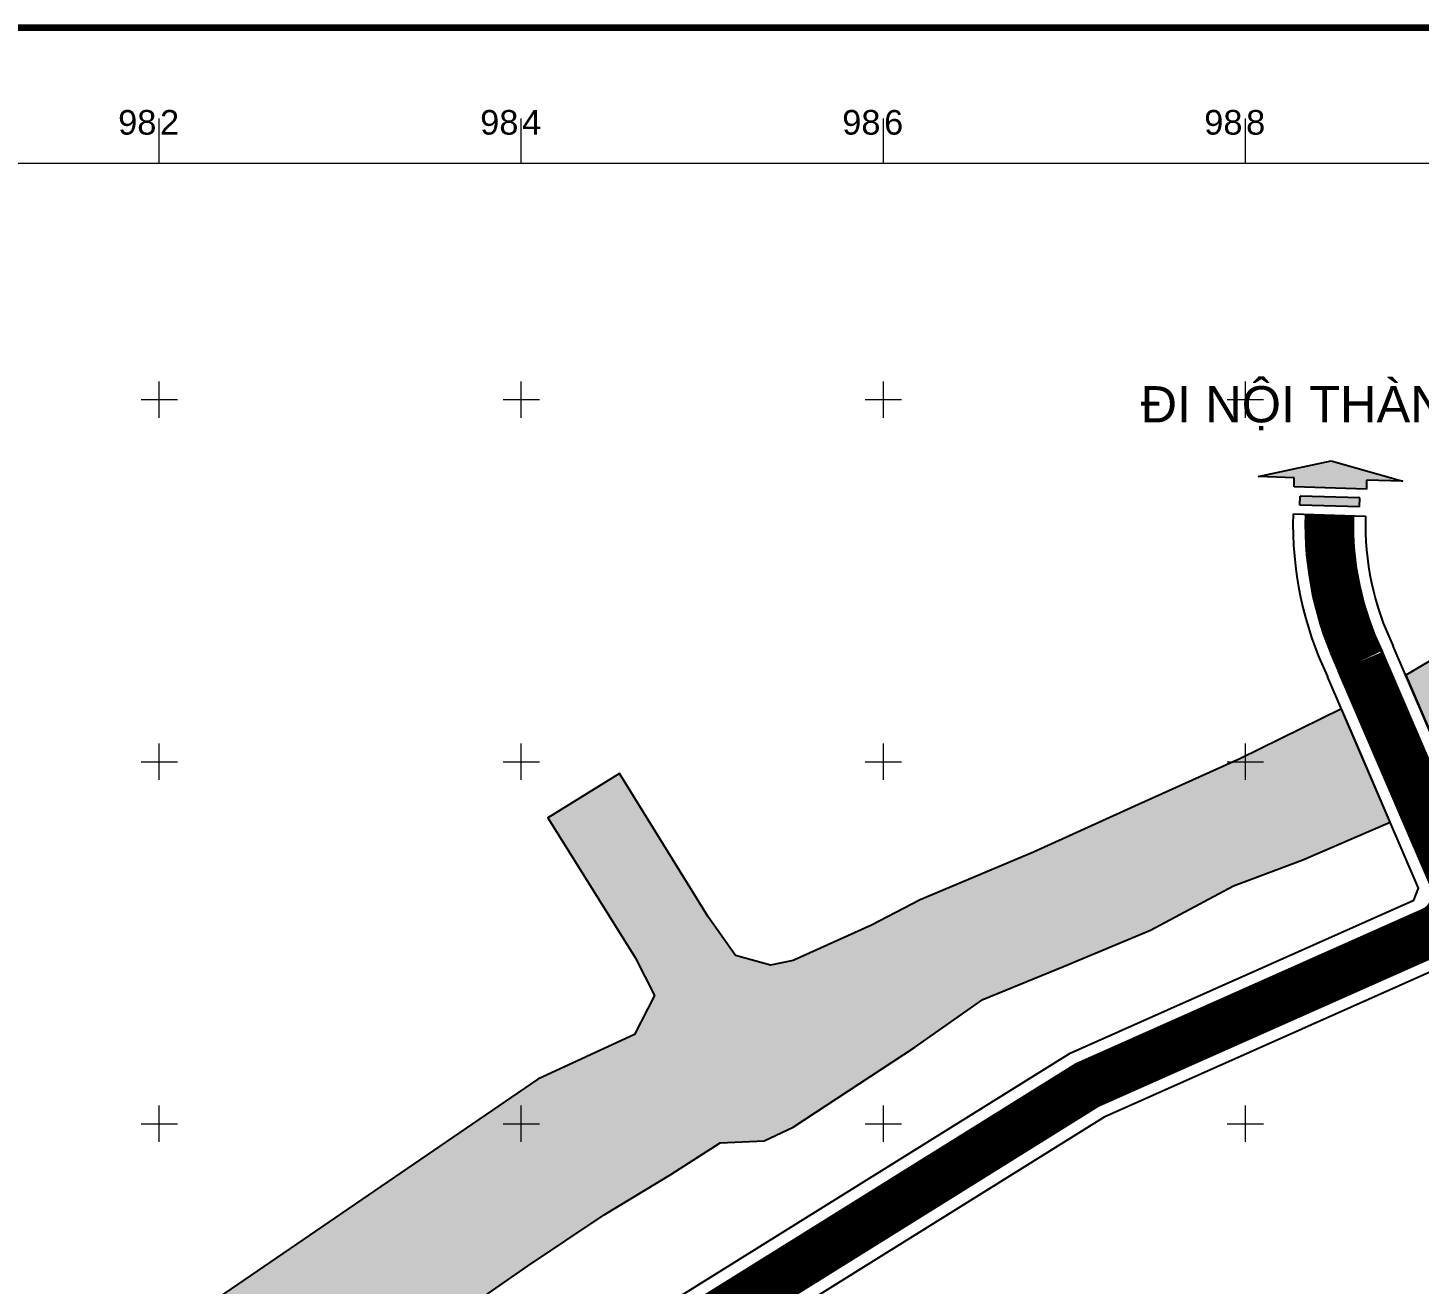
# Model space of a CAD drawing. Header units: millimetres. Extents: x 546597 to 607848, y 1180644 to 1193180.
# Drawn here: x 598127 to 598896, y 1187711 to 1188405 of the extents above; entities that cross this region are included whole.
import ezdxf
from ezdxf.enums import TextEntityAlignment as Align

# ---------------------------------------------------------------- set-up
doc = ezdxf.new("R2010")
doc.units = ezdxf.units.MM
doc.header["$MEASUREMENT"] = 0
doc.linetypes.add('DASHDOT', pattern=[1, 0.5, -0.25, 0, -0.25])
doc.linetypes.add('DASHED', pattern=[0.75, 0.5, -0.25])
doc.layers.get('0').update_dxf_attribs({"linetype": 'CONTINUOUS', "lineweight": 20})
for name, color, linetype, lineweight in [('A-DUONG', 1, 'CONTINUOUS', 35), ('A-LE', 4, 'CONTINUOUS', 25), ('A-TIM', 6, 'DASHDOT', 13), ('hide - hatch SONG RACH', 150, 'CONTINUOUS', 5), ('KHUNG', 2, 'CONTINUOUS', 120), ('toa do', 2, 'CONTINUOUS', 13)]:
    doc.layers.add(name, color=color, linetype=linetype, lineweight=lineweight)
for name, color, linetype in [('duong HH', 251, 'CONTINUOUS'), ('hatch CX cach ly', 70, 'CONTINUOUS'), ('SONG', 150, 'CONTINUOUS'), ('text DUONG', 7, 'CONTINUOUS')]:
    doc.layers.add(name, color=color, linetype=linetype)
doc.styles.add('txt', font='VNARIAL.TTF', dxfattribs={"height": 0.2})
doc.styles.add('VNI-Helve Bold', font='VHELVEB.TTF')

# ---------------------------------------------------------------- blocks, each defined once
blk = doc.blocks.new('MUITEN')
at = {"linetype": 'Continuous'}
h = blk.add_hatch(color=256, dxfattribs=at)
h.paths.add_polyline_path([(9.31, 0), (9.31, 2.82), (-9.31, 2.82), (-9.31, 0)])
h.paths.add_polyline_path([(11.27, 5.64), (11.27, 8.46), (22.55, 8.46), (0, 14.09), (-22.55, 8.46), (-11.27, 8.46), (-11.27, 5.64)])
for p, q in [((-22.55, 8.46), (0, 14.09)), ((-22.55, 8.46), (0, 14.09)), ((0, 14.09), (22.55, 8.46)), ((-11.27, 8.46), (-22.55, 8.46)), ((-11.27, 5.64), (-11.27, 8.46)), ((11.27, 5.64), (-11.27, 5.64)), ((11.27, 8.46), (11.27, 5.64)), ((22.55, 8.46), (11.27, 8.46)), ((9.31, 2.82), (-9.31, 2.82)), ((-9.31, 0), (-9.31, 2.82)), ((9.31, 0), (9.31, 2.82)), ((-11.27, -2.82), (11.27, -2.82))]:
    blk.add_line(p, q)
blk.add_lwpolyline([(9.31, 0), (-9.31, 0)])
blk = doc.blocks.new('CROSS')
for p, q in [((0, -5), (0, 5)), ((-5, 0), (5, 0))]:
    blk.add_line(p, q)

msp = doc.modelspace()

# ---------------------------------------------------------------- hatches: boundary and pattern name
at = {"layer": 'hide - hatch SONG RACH'}
h = msp.add_hatch(dxfattribs=at)
h.set_pattern_fill('DASH', color=256, scale=40, style=0)
h.set_pattern_definition([(0, (601998.4743, 1186516.907), (5, 5), [5, -5])])
h.paths.add_polyline_path([(600289.22, 1188352.59), (600257.06, 1188344.25), (600189.54, 1188331.49), (600163.01, 1188325.4), (600104.32, 1188310.35), (600074.44, 1188306.39), (600043.76, 1188300.57), (600016.37, 1188296.76), (599983.37, 1188294.66), (599941.09, 1188286.61), (599908.67, 1188281.13), (599856.12, 1188268.03), (599832.99, 1188263.02), (599809.47, 1188259.55), (599768.14, 1188254.11), (599728.85, 1188246.62), (599684.56, 1188235.4), (599631.44, 1188229.09), (599592.98, 1188229.09), (599491.17, 1188204.23), (599445.96, 1188189.59), (599408.43, 1188181.55), (599369.99, 1188177.97), (599327.25, 1188168.64), (599275.7, 1188162.84), (599221.56, 1188151.24), (599161.35, 1188140.68), (599121.79, 1188128.64), (599063.79, 1188116.36), (598977.61, 1188089.85), (598932.86, 1188073.87), (598888.59, 1188047.76), (598903.03, 1188014.2), (598916.23, 1187983.52), (598966.2, 1188013), (599016.74, 1188031), (599062.63, 1188042.03), (599086.45, 1188047.26), (599106.2, 1188056.55), (599119.64, 1188058.56), (599160.49, 1188071.03), (599220.27, 1188085.53), (599283.43, 1188098.41), (599313.72, 1188099.05), (599352.27, 1188106.22), (599402.24, 1188111.82), (599430.53, 1188108.24), (599449.66, 1188098.28), (599462.41, 1188088.72), (599471.18, 1188080.75), (599477.08, 1188071.76), (599520.15, 1188079.45), (599512.07, 1188092.92), (599513.39, 1188115.34), (599521.68, 1188132.11), (599535.44, 1188139.27), (599554.67, 1188144.35), (599585.64, 1188151.42), (599626.79, 1188159.04), (599700.32, 1188170.39), (599742, 1188176.44), (599775.92, 1188179.59), (599808.89, 1188186.26), (599845.98, 1188190.11), (599883.43, 1188196.54), (599916.11, 1188207.45), (599946.14, 1188215.39), (599964.91, 1188219.59), (599984.47, 1188223.48), (600005, 1188225.27), (600024.2, 1188227.5), (600051.22, 1188230.62), (600077.79, 1188233.53), (600108.29, 1188238.14), (600136.5, 1188243.1), (600174.19, 1188249.19), (600229.69, 1188257.79), (600250.81, 1188263.39), (600275.76, 1188267.07), (600288.81, 1188266.86)])
h.paths.add_polyline_path([(597885.25, 1187354.88), (597935.96, 1187388.4), (597981.76, 1187422.92), (598050.05, 1187464.3), (598120.65, 1187509.26), (598177.59, 1187549.11), (598204.04, 1187567.69), (598233.33, 1187587.52), (598247.51, 1187599.49), (598257.27, 1187605.47), (598273.65, 1187613.03), (598296.95, 1187646.71), (598325.92, 1187669.95), (598355.21, 1187687.71), (598403.35, 1187721.23), (598445.78, 1187749.74), (598482.66, 1187772), (598509.79, 1187789.38), (598534.15, 1187790.57), (598550.18, 1187798.07), (598617.27, 1187842.16), (598654.87, 1187868.59), (598699.59, 1187886.79), (598747.57, 1187906.86), (598793.43, 1187931.34), (598831.66, 1187945.79), (598879.99, 1187966.54), (598862.97, 1188006.09), (598853.07, 1188029.12), (598796.87, 1188001.55), (598740.93, 1187976.41), (598682.94, 1187950.09), (598620.41, 1187923.6), (598593.47, 1187909.71), (598550.13, 1187890.19), (598537.67, 1187887.65), (598518.29, 1187892.86), (598503.25, 1187914.21), (598454.26, 1187993.51), (598414.72, 1187969.03), (598462.9, 1187891.74), (598473.61, 1187870.75), (598462.48, 1187849.19), (598409.07, 1187824.58), (598203.54, 1187684.15), (598093.26, 1187605.9), (597951.28, 1187520.48), (597835.95, 1187447.94), (597830.38, 1187444.74)])

# ---------------------------------------------------------------- linework, layer by layer
at = {"layer": 'A-DUONG', "flags": 128}
for points in [[(600297.63, 1188374.67), (600298.29, 1188223.2, -0.363526), (600290.08, 1188213.32), (599750.04, 1188114.8), (599179.37, 1188009.38), (598939.65, 1187934.09, -0.38466), (598927.47, 1187939.68), (598875.35, 1188060.83)], [(597665.71, 1187699.65), (597885.96, 1187338.93, 0.414794), (597899.72, 1187335.62), (598455.25, 1187676.32), (598706.51, 1187832.84), (598897.75, 1187917.96, 0.41055), (598902.87, 1187931.05), (598851.69, 1188050.04)]]:
    msp.add_lwpolyline(points, format="xyb", dxfattribs=at)
msp.add_lwpolyline([(598905.03, 1187211.15), (598923.3, 1187885.21, 0.551732), (598909.24, 1187894.62), (598718.72, 1187809.82), (598468.92, 1187654.2), (597913.24, 1187313.41, 0.413634), (597909.93, 1187299.67), (598133.71, 1186933.17, 0.362632), (598145.85, 1186929.06), (598327.38, 1186999.24), (598617.9, 1187107.15), (598719.8, 1187185.52), (598775.1, 1187201.42), (598895.03, 1187201.42, 0.406298)], format="xyb", close=True, dxfattribs=at)
at = {"layer": 'A-DUONG'}
for radius, end in [(186.41, 205.66749), (160.41, 205.85398)]:
    msp.add_arc((599019.7, 1188130.78), radius, 178.1999, end, dxfattribs=at)
at = {"layer": 'A-LE', "flags": 128}
for points in [[(600289.13, 1188374.63), (600289.78, 1188225.39), (600284.88, 1188219.49), (599748.77, 1188121.68), (599177.68, 1188016.19), (598939.74, 1187941.46), (598932.99, 1187944.55), (598881.72, 1188063.74)], [(597672.28, 1187703.67), (597891.49, 1187344.65), (597898.36, 1187342.99), (598451.57, 1187682.27), (598703.22, 1187839.03), (598893.05, 1187923.53), (598895.64, 1187930.16), (598845.32, 1188047.14)]]:
    msp.add_lwpolyline(points, dxfattribs=at)
msp.add_lwpolyline([(598898.06, 1187212.41), (598916.3, 1187885.16), (598911.87, 1187888.12), (598722.01, 1187803.62), (598472.6, 1187648.25), (597919.21, 1187308.85), (597917.55, 1187301.97), (598139.57, 1186938.34), (598146.84, 1186935.87), (598325.25, 1187004.85), (598614.97, 1187112.45), (598717.04, 1187190.97), (598774.25, 1187207.42), (598892.93, 1187207.42)], close=True, dxfattribs=at)
at = {"layer": 'A-LE'}
for radius, end in [(193.41, 205.62383), (153.41, 205.91212)]:
    msp.add_arc((599019.7, 1188130.78), radius, 178.1999, end, dxfattribs=at)
at = {"layer": 'A-TIM', "ltscale": 20, "flags": 128}
for points in [[(598846.38, 1188136.22, 0.120817), (598863.52, 1188055.43), (598931.99, 1187896.28, -0.108767), (598936.04, 1187875.17), (598902.05, 1186621.64), (598885.83, 1186055.59), (598871.33, 1185557.72), (598869.98, 1185477.12), (598856.61, 1185058.06, 0.055982), (598864.43, 1184824.01, 0.055982)], [(598889.95, 1187900.26), (598712.62, 1187821.33), (598462.09, 1187665.26), (597829.92, 1187277.56), (597420.01, 1187025.46, 0.112921), (596944.97, 1186562.09, 0.038699), (596791.62, 1186262.38), (596489.64, 1185619.68), (596314.09, 1185252.88, -0.04838), (596160.94, 1185055.04), (596020.65, 1184906.65), (595852.28, 1184763.88), (595787.22, 1184725.94), (595485.38, 1184568.43, -0.083242), (595379.21, 1184523.64), (595135.22, 1184487.48, 0.090926), (595017.88, 1184438.71), (594979.1, 1184373.72)]]:
    msp.add_lwpolyline(points, format="xyb", dxfattribs=at)
at = {"layer": 'duong HH', "color": 254, "ltscale": 2, "flags": 128}
for points, const_width in [([(600651.33, 1188267.7, -0.004607), (600623.09, 1188262.31), (600462.01, 1188231.47), (599752.38, 1188102.01), (599182.51, 1187996.74), (598925.56, 1187916.04, 0.028626), (598924.49, 1187915.63), (598712.62, 1187821.33), (598462.09, 1187665.26), (597829.92, 1187277.56), (597420.01, 1187025.46, 0.112921), (596944.97, 1186562.09, 0.038699), (596791.62, 1186262.38), (596489.64, 1185619.68), (596314.09, 1185252.88, -0.04838), (596160.94, 1185055.04), (596020.65, 1184906.65), (595852.28, 1184763.88), (595787.22, 1184725.94), (595485.38, 1184568.43, -0.083242), (595379.21, 1184523.64), (595135.22, 1184487.48, 0.090926), (595017.88, 1184438.71), (594979.1, 1184373.72)], 26), ([(598846.38, 1188136.22, 0.120817), (598863.52, 1188055.43), (598931.99, 1187896.28, -0.108767), (598936.04, 1187875.17), (598911.78, 1186980.33)], 25)]:
    msp.add_lwpolyline(points, format="xyb", dxfattribs=dict(at, const_width=const_width))
at = {"layer": 'hatch CX cach ly', "const_width": 4}
msp.add_lwpolyline([(598846.38, 1188136.22, 0.120817), (598863.52, 1188055.43), (598908.85, 1187950.05)], format="xyb", dxfattribs=at)
at = {"layer": 'hatch CX cach ly', "color": 200, "const_width": 2.5}
msp.add_lwpolyline([(598846.38, 1188136.22, 0.120817), (598863.52, 1188055.43), (598908.85, 1187950.05)], format="xyb", dxfattribs=at)
at = {"layer": 'hatch CX cach ly', "const_width": 4}
msp.add_lwpolyline([(598889.95, 1187900.26), (598712.62, 1187821.33), (598462.09, 1187665.26), (597891.39, 1187315.26)], dxfattribs=at)
at = {"layer": 'hatch CX cach ly', "color": 200, "const_width": 2.5}
msp.add_lwpolyline([(598889.95, 1187900.26), (598712.62, 1187821.33), (598462.09, 1187665.26), (597891.39, 1187315.26)], dxfattribs=at)
at = {"layer": 'SONG'}
for points in [[(598932.86, 1188073.87), (598888.59, 1188047.76), (598888.59, 1188047.76), (598888.59, 1188047.76), (598888.59, 1188047.76), (598888.59, 1188047.76), (598903.03, 1188014.2)], [(598355.21, 1187687.71), (598403.35, 1187721.23), (598445.78, 1187749.74), (598482.66, 1187772), (598509.79, 1187789.38), (598534.15, 1187790.57), (598550.18, 1187798.07), (598617.27, 1187842.16), (598654.87, 1187868.59), (598699.59, 1187886.79), (598747.57, 1187906.86), (598793.43, 1187931.34), (598831.66, 1187945.79), (598879.99, 1187966.54), (598862.97, 1188006.09), (598853.07, 1188029.12), (598796.87, 1188001.55), (598740.93, 1187976.41), (598682.94, 1187950.09), (598620.41, 1187923.6), (598593.47, 1187909.71), (598550.13, 1187890.19), (598537.67, 1187887.65), (598518.29, 1187892.86), (598503.25, 1187914.21), (598454.26, 1187993.51), (598414.72, 1187969.03), (598462.9, 1187891.74), (598473.61, 1187870.75), (598473.61, 1187870.75), (598462.48, 1187849.19), (598409.07, 1187824.58), (598203.54, 1187684.15)]]:
    msp.add_lwpolyline(points, dxfattribs=at)
at = {"layer": 'toa do', "linetype": 'Continuous'}
for p, q in [((598200, 1188330.4), (598200, 1188355.4)), ((598400, 1188330.4), (598400, 1188355.4)), ((598600, 1188330.4), (598600, 1188355.4)), ((598799.99, 1188330.4), (598799.99, 1188355.4))]:
    msp.add_line(p, q, dxfattribs=at)

# ---------------------------------------------------------------- block references
at = {"layer": 'A-LE', "linetype": 'DASHED', "ltscale": 15, "xscale": 1.774040200516662, "yscale": 1.774040188058228, "zscale": 1.774040200516662, "rotation": 358.1998975332148}
msp.add_blockref('MUITEN', (598846.54, 1188141.22), dxfattribs=at)
msp.add_blockref('MUITEN', (598846.54, 1188141.22), dxfattribs=at)
at = {"layer": 'toa do', "xscale": 2, "yscale": 2, "zscale": 2}
for p in [(598199.99, 1188199.99), (598199.99, 1188199.99), (598399.99, 1188199.99), (598399.99, 1188199.99), (598599.99, 1188199.99), (598599.99, 1188199.99), (598199.99, 1187999.99), (598199.99, 1187999.99), (598399.99, 1187999.99), (598399.99, 1187999.99), (598599.99, 1187999.99), (598599.99, 1187999.99), (598799.99, 1187999.99), (598799.99, 1187999.99), (598199.99, 1187799.99), (598199.99, 1187799.99), (598399.99, 1187799.99), (598399.99, 1187799.99), (598599.99, 1187799.99), (598599.99, 1187799.99), (598799.99, 1187799.99), (598799.99, 1187799.99)]:
    msp.add_blockref('CROSS', p, dxfattribs=at)

# ---------------------------------------------------------------- texts
at = {"layer": 'toa do', "linetype": 'Continuous', "style": 'txt'}
for p in [(598198.4, 1188346.4), (598398.4, 1188346.4), (598598.4, 1188346.4), (598798.39, 1188346.4)]:
    msp.add_text('98', height=13.6, dxfattribs=at).set_placement(p, align=Align.RIGHT)
for s, p in [('2', (598200.4, 1188346.4)), ('4', (598400.4, 1188346.4)), ('6', (598600.4, 1188346.4)), ('8', (598800.39, 1188346.4))]:
    msp.add_text(s, height=13.6, dxfattribs=at).set_placement(p)

# ---------------------------------------------------------------- next in the draw order: wipeouts: each hides what was drawn before it
msp.add_wipeout([(598738.01, 1188181.55), (598933.49, 1188181.55), (598933.49, 1188214.52), (598738.01, 1188214.52)]).dxf.layer = 'text DUONG'

# ---------------------------------------------------------------- next in the draw order: linework, layer by layer
at = {"layer": 'KHUNG'}
msp.add_lwpolyline([(599742.61, 1188405.4), (595692.61, 1188405.4), (595692.61, 1180648.5), (599742.61, 1180648.5)], close=True, dxfattribs=at)
at = {"layer": 'toa do', "color": 7}
msp.add_lwpolyline([(591717.61, 1180723.5), (607767.61, 1180723.5), (607767.61, 1188330.4), (591717.61, 1188330.4)], close=True, dxfattribs=at)

# ---------------------------------------------------------------- next in the draw order: block references
at = {"layer": 'toa do', "xscale": 2, "yscale": 2, "zscale": 2}
msp.add_blockref('CROSS', (598799.99, 1188199.99), dxfattribs=at)
msp.add_blockref('CROSS', (598799.99, 1188199.99), dxfattribs=at)

# ---------------------------------------------------------------- next in the draw order: texts
at = {"layer": 'text DUONG', "style": 'VNI-Helve Bold'}
msp.add_text('ÑI NOÄI THAØNH', height=20, dxfattribs=at).set_placement((598836.75, 1188187.45), align=Align.CENTER)

doc.saveas('drawing.dxf')
